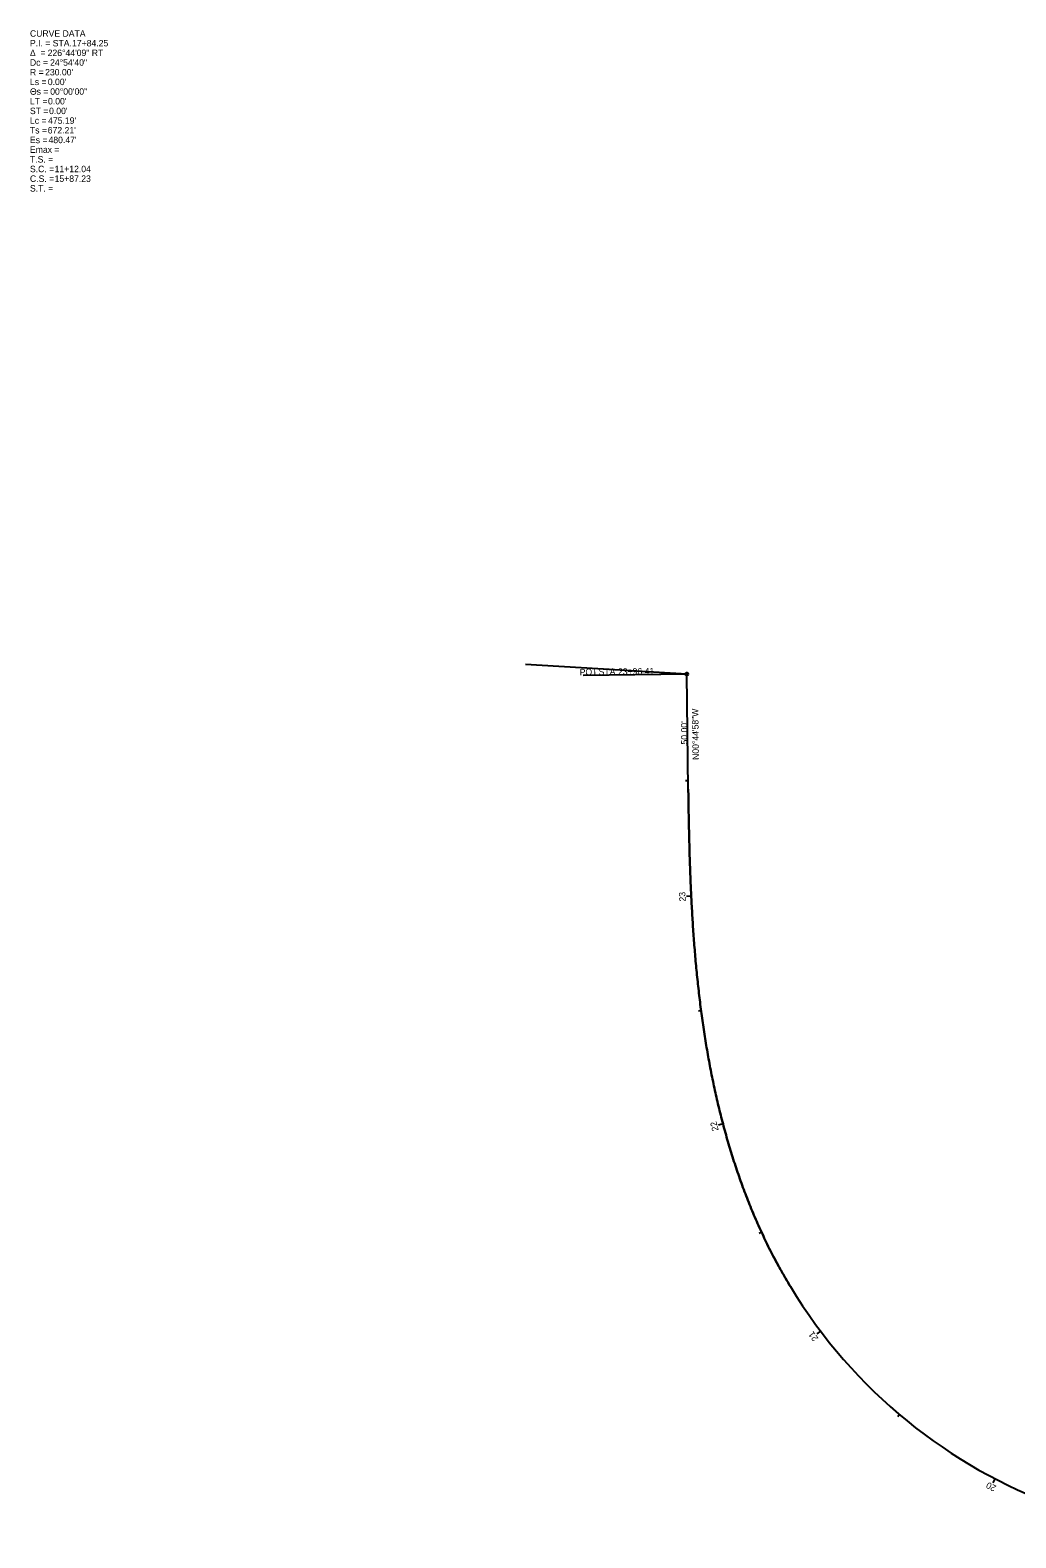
# Model space of a CAD drawing. Extents: x 214194 to 215037, y 552277 to 552936.
# Drawn here: x 214194 to 214621, y 552282 to 552936 of the extents above; entities that cross this region are included whole.
import ezdxf

# ---------------------------------------------------------------- set-up
doc = ezdxf.new("R2010")
doc.units = 0
for name, color, linetype in [('_CIVIL_CONSTRUCTION', 7, 'Continuous'), ('Default', 7, 'Continuous'), ('RW_X_CL', 7, 'Continuous'), ('RW_X_CL_100_Bearings', 7, 'Continuous'), ('RW_X_CL_100_Distances', 7, 'Continuous'), ('RW_X_CL_100_Stations', 7, 'Continuous'), ('SC_Scratch1', 7, 'Continuous')]:
    doc.layers.add(name, color=color, linetype=linetype)

msp = doc.modelspace()

# ---------------------------------------------------------------- linework, layer by layer
at = {"layer": '_CIVIL_CONSTRUCTION'}
msp.add_line((214478.63, 552656.76), (214408.58, 552660.97), dxfattribs=at)
at = {"layer": 'Default'}
msp.add_arc((214717.05, 552508.02), 226.13, 211.19203, 288.75206, dxfattribs=at)
msp.add_open_spline([(214479.28, 552606.77), (214479.3, 552605.44), (214479.34, 552602.78), (214479.42, 552597.47), (214479.54, 552590.83), (214479.73, 552582.87), (214479.96, 552574.9), (214480.26, 552566.94), (214480.62, 552558.98), (214481.06, 552551.02), (214481.58, 552543.07), (214482.2, 552535.13), (214482.93, 552527.19), (214483.77, 552519.27), (214484.73, 552511.36), (214485.82, 552503.46), (214487.06, 552495.59), (214488.44, 552487.74), (214489.98, 552479.92), (214491.69, 552472.14), (214493.57, 552464.4), (214495.63, 552456.7), (214497.88, 552449.06), (214500.33, 552441.47), (214502.99, 552433.96), (214505.86, 552426.52), (214508.94, 552419.18), (214512.25, 552411.93), (214515.79, 552404.78), (214518.93, 552398.93), (214521.56, 552394.32), (214522.92, 552392.03), (214523.6, 552390.9)], degree=3, dxfattribs=at)
at = {"layer": 'RW_X_CL'}
msp.add_line((214479.28, 552606.77), (214478.63, 552656.76), dxfattribs=at)
msp.add_line((214479.28, 552606.77), (214478.63, 552656.76), dxfattribs=at)
msp.add_arc((214717.05, 552508.02), 226.13, 211.19203, 288.75206, dxfattribs=at)
msp.add_open_spline([(214523.6, 552390.9), (214522.92, 552392.03), (214521.56, 552394.32), (214518.93, 552398.93), (214515.79, 552404.78), (214512.25, 552411.93), (214508.94, 552419.18), (214505.86, 552426.52), (214502.99, 552433.96), (214500.33, 552441.47), (214497.88, 552449.06), (214495.63, 552456.7), (214493.57, 552464.4), (214491.69, 552472.14), (214489.98, 552479.92), (214488.44, 552487.74), (214487.06, 552495.59), (214485.82, 552503.46), (214484.73, 552511.36), (214483.77, 552519.27), (214482.93, 552527.19), (214482.2, 552535.13), (214481.58, 552543.07), (214481.06, 552551.02), (214480.62, 552558.98), (214480.26, 552566.94), (214479.96, 552574.9), (214479.73, 552582.87), (214479.54, 552590.83), (214479.42, 552597.47), (214479.34, 552602.78), (214479.3, 552605.44), (214479.28, 552606.77)], degree=3, dxfattribs=at)
at = {"layer": 'RW_X_CL_100_Bearings'}
for p, q in [((214479.24, 552610.35), (214478.04, 552610.34)), ((214480.56, 552560.37), (214478.56, 552560.28)), ((214484.85, 552510.57), (214483.66, 552510.42)), ((214494.35, 552461.52), (214492.42, 552461)), ((214511.1, 552414.47), (214510.01, 552413.97)), ((214536.68, 552371.62), (214535.08, 552370.42)), ((214570.98, 552335.39), (214570.2, 552334.47)), ((214612.4, 552307.55), (214611.47, 552305.78))]:
    msp.add_line(p, q, dxfattribs=at)
at = {"layer": 'SC_Scratch1'}
msp.add_line((214478.63, 552656.76), (214433.63, 552656.17), dxfattribs=at)
msp.add_circle((214478.63, 552656.76), 0.6, dxfattribs=at)

# ---------------------------------------------------------------- texts
at = {"layer": '_CIVIL_CONSTRUCTION'}
for s, p in [('CURVE DATA', (214193.49, 552933.35)), ('Δ  = ', (214193.49, 552924.95)), ('P.I. = STA. ', (214193.49, 552929.15)), ('226°44\'09" RT', (214201.17, 552924.95)), ('17+84.25', (214211.76, 552929.15)), ('Dc = ', (214193.49, 552920.75)), ('24°54\'40"', (214202.23, 552920.75)), ('R = ', (214193.49, 552916.55)), ('Ls = ', (214193.49, 552912.35)), ("230.00'", (214200.08, 552916.55)), ("0.00'", (214201.25, 552912.35)), ('Θs = ', (214193.49, 552908.15)), ('LT = ', (214193.49, 552903.95)), ("0.00'", (214201.34, 552903.95)), ('00°00\'00"', (214202.29, 552908.15)), ('ST = ', (214193.49, 552899.75)), ("0.00'", (214201.8, 552899.75)), ('Ts = ', (214193.49, 552891.35)), ('Lc = ', (214193.49, 552895.55)), ("672.21'", (214201.22, 552891.35)), ("475.19'", (214201.37, 552895.55)), ('Es = ', (214193.49, 552887.15)), ("480.47'", (214201.55, 552887.15)), ('T.S. = ', (214193.49, 552878.75)), ('Emax = ', (214193.49, 552882.95)), ('S.C. = ', (214193.49, 552874.55)), ('11+12.04', (214204.21, 552874.55)), ('S.T. = ', (214193.49, 552866.15)), ('C.S. = ', (214193.49, 552870.35)), ('15+87.23', (214204.21, 552870.35))]:
    msp.add_text(s, height=2.8, dxfattribs=at).set_placement(p)
at = {"layer": 'RW_X_CL_100_Bearings'}
for s, rotation, p in [('23', 92.78442, (214478.17, 552558.1)), ('22', 104.84183, (214492.49, 552458.79)), ('21', 127.09607, (214535.91, 552368.49)), ('20', 152.43319, (214613.21, 552304.31))]:
    msp.add_text(s, height=2.8, rotation=rotation, dxfattribs=at).set_placement(p)
at = {"layer": 'RW_X_CL_100_Distances'}
msp.add_text("50.00'", height=2.8, rotation=90.74951, dxfattribs=at).set_placement((214478.99, 552626.2))
at = {"layer": 'RW_X_CL_100_Stations'}
msp.add_text('N00°44\'58"W', height=2.8, rotation=90.74951, dxfattribs=at).set_placement((214483.92, 552619.51))
at = {"layer": 'SC_Scratch1'}
for s, p in [('POT', (214432.15, 552656.2)), (' STA. ', (214439.35, 552656.29)), ('23+96.41', (214448.8, 552656.41))]:
    msp.add_text(s, height=2.8, rotation=0.74951, dxfattribs=at).set_placement(p)

doc.saveas('drawing.dxf')
